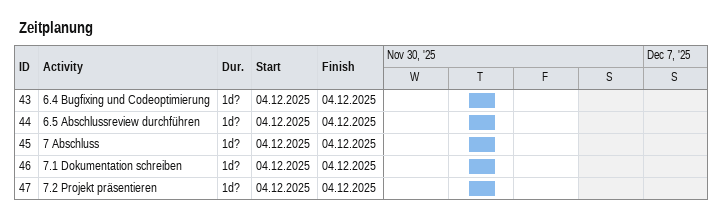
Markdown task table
Zeitplanung

| ID | Task | Duration | Start | Finish |
|---|---|---|---|---|
| 43 | 6.4 Bugfixing und Codeoptimierung | 1d? | 2025-12-04 | 2025-12-04 |
| 44 | 6.5 Abschlussreview durchführen | 1d? | 2025-12-04 | 2025-12-04 |
| 45 | 7 Abschluss | 1d? | 2025-12-04 | 2025-12-04 |
| 46 | 7.1 Dokumentation schreiben | 1d? | 2025-12-04 | 2025-12-04 |
| 47 | 7.2 Projekt präsentieren | 1d? | 2025-12-04 | 2025-12-04 |
